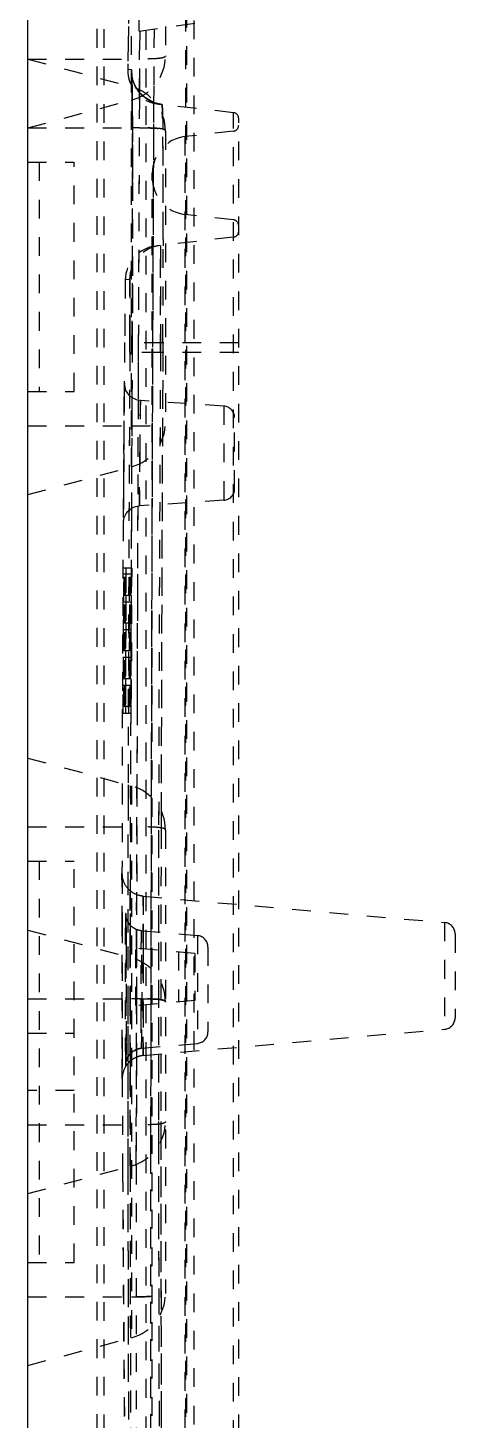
# Model space of a CAD drawing. Header units: millimetres. Extents: x -330 to 1028, y -2979 to 840.
# Drawn here: x 720.7 to 758, y -1404.2 to -1282.7 of the extents above; entities that cross this region are included whole.
import ezdxf

# ---------------------------------------------------------------- set-up
doc = ezdxf.new("R2010")
doc.units = ezdxf.units.MM
doc.header["$LTSCALE"] = 16.335
doc.linetypes.add('HIDDEN', pattern=[0.2, 0.1, -0.1])
doc.layers.get('0').update_dxf_attribs({"linetype": 'CONTINUOUS'})
doc.layers.add('DEFAULT_2', color=8, linetype='HIDDEN')

msp = doc.modelspace()

# ---------------------------------------------------------------- linework, layer by layer
at = {"color": 7, "linetype": 'Continuous'}
msp.add_line((720.721, -1583.419), (720.721, -1153.419), dxfattribs=at)
at = {"layer": 'DEFAULT_2', "color": 8, "linetype": 'HIDDEN'}
for p, q in [((735.223, -1489.504), (735.223, -1234.594)), ((734.559, -1245.088), (734.559, -1486.878)), ((734.469, -1245.45), (734.469, -1485.986)), ((726.727, -1246.854), (726.727, -1485.024)), ((727.345, -1246.87), (727.345, -1484.993)), ((731.021, -1247.049), (731.019, -1484.653)), ((729.756, -1320.998), (729.756, -1255.84)), ((729.834, -1259.696), (729.432, -1286.32)), ((732.721, -1259.703), (732.721, -1285.134)), ((730.418, -1282.982), (730.449, -1277.37)), ((730.418, -1282.982), (735.324, -1282.269)), ((730.448, -1288.738), (730.477, -1282.973)), ((730.477, -1282.973), (730.46, -1286.324)), ((731.724, -1282.792), (731.698, -1287.79)), ((720.721, -1285.419), (729.756, -1285.419)), ((720.721, -1285.419), (729.756, -1287.84)), ((729.745, -1286.355), (729.45, -1286.322)), ((730.46, -1286.324), (730.458, -1286.741)), ((729.786, -1287.073), (729.795, -1287.435)), ((729.795, -1287.435), (729.804, -1287.926)), ((730.458, -1286.741), (730.449, -1288.559)), ((720.721, -1291.419), (729.756, -1288.998)), ((729.804, -1287.913), (729.817, -1288.848)), ((729.817, -1288.848), (729.836, -1291.05)), ((730.447, -1289.001), (730.385, -1302.392)), ((730.448, -1288.738), (730.447, -1289.001)), ((730.447, -1289.001), (730.448, -1288.738)), ((730.449, -1288.559), (730.448, -1288.738)), ((738.661, -1290.096), (732.106, -1289.35)), ((738.661, -1448.301), (738.661, -1290.096)), ((720.721, -1291.419), (729.756, -1291.419)), ((729.756, -1291.419), (729.84, -1291.419)), ((729.835, -1291.016), (729.852, -1296.176)), ((739.107, -1447.801), (739.107, -1290.596)), ((732.721, -1291.703), (732.721, -1317.134)), ((738.661, -1291.704), (734.421, -1292.187)), ((734.421, -1292.187), (734.421, -1446.21)), ((720.721, -1294.419), (724.762, -1294.419)), ((721.721, -1294.419), (721.721, -1314.419)), ((724.762, -1314.419), (724.762, -1294.419)), ((729.852, -1296.116), (729.841, -1305.212)), ((731.569, -1443.015), (731.569, -1295.383)), ((738.661, -1299.452), (734.421, -1298.969)), ((738.661, -1300.959), (731.887, -1301.731)), ((732.525, -1301.16), (732.525, -1301.637)), ((730.385, -1302.392), (730.352, -1310.161)), ((732.525, -1301.637), (732.525, -1301.708)), ((729.214, -1304.68), (729.159, -1310.261)), ((729.214, -1304.68), (729.184, -1307.64)), ((729.595, -1304.662), (729.214, -1304.694)), ((729.214, -1304.694), (729.214, -1304.695)), ((729.841, -1305.113), (729.819, -1310.159)), ((729.184, -1307.64), (729.16, -1310.153)), ((729.159, -1310.261), (729.127, -1313.711)), ((729.16, -1310.153), (729.159, -1310.261)), ((729.819, -1310.264), (729.801, -1313.714)), ((729.819, -1310.159), (729.82, -1310.159)), ((729.819, -1310.159), (729.82, -1310.159)), ((732.493, -1310.176), (729.819, -1310.159)), ((729.82, -1310.159), (729.819, -1310.264)), ((729.82, -1310.159), (729.821, -1309.884)), ((730.352, -1310.161), (730.333, -1315.219)), ((739.107, -1310.176), (731.569, -1310.176)), ((732.291, -1310.171), (732.288, -1311.03)), ((732.493, -1310.176), (732.488, -1311.034)), ((732.288, -1311.03), (729.615, -1311.012)), ((739.107, -1311.03), (731.569, -1311.03)), ((720.721, -1314.419), (724.762, -1314.419)), ((729.099, -1319.8), (729.135, -1313.711)), ((729.127, -1313.711), (729.12, -1314.61)), ((729.801, -1313.714), (729.794, -1315.217)), ((729.12, -1314.61), (729.078, -1319.799)), ((729.794, -1315.217), (729.772, -1319.802)), ((730.333, -1315.219), (730.3, -1324.406)), ((737.809, -1315.703), (730.536, -1315.22)), ((737.809, -1315.703), (737.809, -1323.918)), ((738.748, -1322.914), (738.748, -1316.707)), ((720.721, -1317.419), (729.756, -1317.419)), ((729.078, -1319.799), (729.07, -1320.845)), ((729.772, -1319.802), (729.767, -1320.848)), ((720.721, -1323.419), (729.756, -1320.998)), ((729.07, -1320.845), (729.059, -1322.376)), ((729.767, -1320.848), (729.751, -1324.404)), ((729.059, -1322.376), (729.037, -1325.661)), ((737.809, -1323.918), (730.448, -1324.407)), ((729.751, -1324.404), (729.745, -1325.843)), ((730.3, -1324.406), (730.28, -1330.377)), ((729.037, -1325.661), (729.036, -1325.84)), ((729.049, -1325.82), (729.049, -1325.837)), ((729.745, -1325.843), (729.73, -1329.801)), ((729.038, -1342.491), (729.089, -1329.799)), ((729.089, -1329.799), (729.776, -1329.799)), ((729.754, -1330.375), (729.089, -1330.375)), ((729.113, -1332.222), (729.122, -1330.375)), ((729.17, -1332.222), (729.179, -1330.375)), ((729.203, -1332.222), (729.212, -1330.375)), ((729.239, -1332.222), (729.247, -1330.375)), ((729.271, -1330.375), (729.263, -1332.223)), ((729.273, -1329.799), (729.271, -1330.375)), ((729.54, -1342.491), (729.592, -1329.799)), ((729.615, -1332.222), (729.624, -1330.375)), ((729.673, -1332.222), (729.681, -1330.375)), ((729.706, -1332.222), (729.714, -1330.375)), ((729.728, -1330.377), (729.721, -1332.225)), ((729.776, -1329.799), (729.728, -1342.491)), ((729.73, -1329.801), (729.728, -1330.377)), ((730.28, -1330.377), (730.274, -1332.224)), ((729.744, -1332.798), (729.077, -1332.798)), ((729.102, -1334.646), (729.11, -1332.798)), ((729.746, -1332.222), (729.103, -1332.222)), ((729.16, -1334.646), (729.168, -1332.798)), ((729.193, -1334.646), (729.201, -1332.798)), ((729.248, -1334.646), (729.256, -1332.798)), ((729.26, -1332.799), (729.253, -1334.646)), ((729.263, -1332.223), (729.26, -1332.799)), ((729.605, -1334.646), (729.613, -1332.798)), ((729.662, -1334.646), (729.67, -1332.798)), ((729.696, -1334.646), (729.703, -1332.798)), ((729.719, -1332.801), (729.712, -1334.648)), ((729.721, -1332.225), (729.719, -1332.801)), ((730.273, -1332.801), (730.267, -1334.648)), ((730.274, -1332.224), (730.273, -1332.801)), ((729.734, -1335.221), (729.067, -1335.221)), ((729.736, -1334.646), (729.093, -1334.646)), ((729.093, -1337.069), (729.1, -1335.221)), ((729.15, -1337.069), (729.158, -1335.221)), ((729.184, -1337.069), (729.191, -1335.221)), ((729.22, -1337.069), (729.227, -1335.221)), ((729.251, -1335.222), (729.244, -1337.07)), ((729.253, -1334.646), (729.251, -1335.222)), ((729.595, -1337.069), (729.602, -1335.221)), ((729.653, -1337.069), (729.66, -1335.221)), ((729.686, -1337.069), (729.693, -1335.221)), ((729.71, -1335.224), (729.704, -1337.072)), ((729.712, -1334.648), (729.71, -1335.224)), ((730.265, -1335.224), (730.26, -1337.071)), ((730.267, -1334.648), (730.265, -1335.224)), ((729.725, -1337.645), (729.057, -1337.645)), ((729.727, -1337.069), (729.083, -1337.069)), ((729.084, -1339.492), (729.09, -1337.645)), ((729.142, -1339.492), (729.148, -1337.645)), ((729.175, -1339.492), (729.182, -1337.645)), ((729.211, -1339.492), (729.218, -1337.645)), ((729.242, -1337.645), (729.235, -1339.493)), ((729.244, -1337.07), (729.242, -1337.645)), ((729.586, -1339.492), (729.593, -1337.645)), ((729.644, -1339.492), (729.651, -1337.645)), ((729.678, -1339.492), (729.684, -1337.645)), ((729.703, -1337.647), (729.697, -1339.495)), ((729.704, -1337.072), (729.703, -1337.647)), ((730.259, -1337.647), (730.257, -1338.065)), ((730.26, -1337.071), (730.259, -1337.647)), ((730.257, -1338.065), (730.253, -1339.493)), ((729.717, -1340.068), (729.048, -1340.068)), ((729.718, -1339.492), (729.074, -1339.492)), ((729.076, -1341.916), (729.082, -1340.068)), ((729.113, -1340.068), (729.107, -1341.916)), ((729.15, -1341.916), (729.156, -1340.068)), ((729.185, -1341.916), (729.191, -1340.068)), ((729.223, -1341.916), (729.229, -1340.068)), ((729.233, -1340.069), (729.228, -1341.914)), ((729.235, -1339.493), (729.233, -1340.069)), ((729.578, -1341.916), (729.584, -1340.068)), ((729.615, -1340.068), (729.609, -1341.916)), ((729.653, -1341.916), (729.659, -1340.068)), ((729.688, -1341.916), (729.694, -1340.068)), ((729.695, -1340.071), (729.69, -1341.787)), ((729.697, -1339.495), (729.695, -1340.071)), ((730.252, -1340.069), (730.247, -1341.917)), ((730.253, -1339.493), (730.252, -1340.069)), ((729.038, -1342.491), (729.728, -1342.491)), ((729.711, -1341.916), (729.042, -1341.916)), ((729.228, -1341.914), (729.226, -1342.491)), ((729.688, -1342.492), (729.679, -1346.183)), ((729.69, -1341.916), (729.688, -1342.492)), ((729.69, -1341.787), (729.69, -1341.916)), ((730.247, -1341.917), (730.23, -1348.841)), ((729.679, -1346.183), (729.672, -1348.84)), ((720.721, -1346.419), (729.756, -1348.84)), ((728.94, -1348.623), (728.94, -1348.838)), ((728.94, -1348.838), (728.93, -1356.461)), ((729.458, -1349.802), (729.439, -1363.01)), ((729.46, -1348.839), (729.458, -1349.802)), ((729.46, -1348.761), (729.46, -1348.839)), ((729.649, -1363.01), (729.671, -1349.52)), ((729.672, -1348.84), (729.658, -1356.462)), ((729.671, -1349.52), (729.672, -1348.839)), ((729.756, -1348.84), (729.756, -1396.998)), ((730.201, -1363.01), (730.229, -1349.019)), ((730.229, -1349.019), (730.21, -1358.313)), ((730.23, -1348.841), (730.229, -1349.019)), ((730.229, -1349.019), (730.23, -1348.841)), ((731.473, -1349.832), (731.423, -1381.05)), ((732.13, -1350.62), (732.126, -1352.703)), ((732.341, -1351.055), (732.338, -1352.703)), ((720.721, -1352.419), (729.756, -1352.419)), ((732.126, -1352.703), (732.112, -1378.134)), ((732.721, -1352.703), (732.721, -1393.134)), ((720.721, -1355.419), (724.762, -1355.419)), ((721.721, -1355.419), (721.721, -1390.419)), ((724.762, -1390.419), (724.762, -1355.419)), ((728.93, -1356.461), (728.931, -1356.628)), ((728.938, -1360.947), (728.93, -1356.461)), ((728.931, -1356.628), (728.938, -1360.946)), ((729.658, -1356.462), (729.656, -1357.509)), ((729.655, -1357.976), (729.653, -1359.982)), ((729.656, -1357.509), (729.655, -1357.976)), ((730.21, -1358.313), (730.209, -1358.464)), ((730.209, -1358.464), (730.204, -1361.338)), ((730.765, -1358.465), (757.065, -1360.766)), ((730.788, -1372.371), (730.765, -1358.465)), ((730.766, -1358.465), (730.77, -1360.865)), ((729.271, -1360.412), (729.278, -1360.747)), ((729.278, -1360.747), (729.287, -1361.511)), ((729.652, -1360.142), (729.651, -1360.945)), ((729.653, -1359.982), (729.652, -1360.142)), ((757.065, -1360.766), (757.065, -1370.072)), ((720.721, -1361.419), (729.756, -1363.84)), ((728.938, -1360.946), (728.949, -1371.749)), ((728.949, -1371.749), (728.938, -1360.947)), ((729.287, -1361.511), (729.298, -1363.053)), ((729.651, -1361.476), (729.649, -1363.009)), ((729.651, -1360.945), (729.651, -1361.476)), ((730.204, -1361.476), (730.201, -1363.01)), ((730.204, -1361.338), (730.204, -1361.476)), ((730.621, -1361.477), (735.51, -1361.905)), ((730.77, -1360.865), (730.773, -1362.53)), ((735.51, -1361.905), (735.51, -1371.311)), ((757.983, -1361.767), (757.983, -1369.071)), ((729.298, -1363.053), (729.306, -1366.118)), ((730.127, -1368.018), (730.134, -1363.006)), ((735.286, -1363.456), (730.134, -1363.006)), ((730.188, -1363.01), (730.184, -1365.512)), ((730.201, -1363.01), (730.193, -1368.014)), ((730.193, -1368.014), (730.201, -1363.01)), ((730.773, -1362.53), (730.776, -1364.428)), ((736.427, -1362.906), (736.427, -1370.31)), ((733.864, -1363.332), (733.864, -1367.691)), ((735.286, -1363.456), (735.286, -1367.567)), ((730.184, -1365.512), (730.18, -1368.014)), ((730.776, -1364.428), (730.781, -1368.027)), ((729.306, -1366.118), (729.3, -1369.485)), ((720.721, -1367.419), (729.756, -1367.419)), ((729.437, -1368.014), (729.442, -1381.998)), ((729.645, -1368.013), (729.643, -1371.738)), ((729.643, -1381.998), (729.645, -1368.013)), ((735.286, -1367.567), (730.127, -1368.018)), ((730.176, -1381.838), (730.193, -1368.014)), ((730.193, -1368.014), (730.188, -1371.738)), ((730.781, -1368.027), (730.782, -1368.306)), ((730.782, -1368.306), (730.786, -1371.267)), ((720.721, -1370.419), (724.762, -1370.419)), ((729.3, -1369.485), (729.29, -1371.298)), ((730.787, -1372.371), (757.065, -1370.072)), ((729.29, -1371.298), (729.282, -1372.102)), ((730.621, -1371.739), (735.51, -1371.311)), ((730.786, -1371.267), (730.787, -1372.371)), ((728.949, -1371.749), (728.952, -1374.335)), ((728.952, -1374.336), (728.949, -1371.749)), ((729.282, -1372.102), (729.276, -1372.511)), ((729.643, -1371.738), (729.642, -1372.29)), ((729.642, -1372.29), (729.642, -1372.893)), ((729.642, -1372.893), (729.642, -1373.072)), ((730.187, -1372.535), (730.176, -1381.838)), ((730.188, -1371.738), (730.187, -1371.884)), ((730.187, -1371.884), (730.187, -1372.37)), ((730.187, -1372.37), (730.187, -1372.535)), ((729.642, -1373.072), (729.642, -1373.235)), ((729.642, -1373.235), (729.642, -1373.422)), ((729.642, -1373.422), (729.642, -1374.378)), ((728.952, -1374.335), (728.952, -1374.379)), ((728.952, -1374.379), (728.952, -1374.336)), ((728.952, -1374.379), (728.98, -1382.001)), ((729.642, -1374.378), (729.643, -1381.998)), ((724.762, -1375.419), (720.721, -1375.419)), ((720.721, -1378.419), (729.756, -1378.419)), ((732.112, -1378.134), (732.114, -1380.227)), ((732.315, -1378.135), (732.316, -1379.836)), ((732.316, -1379.836), (732.347, -1404.188)), ((720.721, -1384.419), (729.756, -1381.998)), ((728.98, -1382.001), (728.981, -1382.205)), ((728.981, -1382.205), (728.983, -1382.582)), ((728.983, -1382.582), (729.21, -1413.994)), ((729.442, -1381.998), (729.442, -1382.079)), ((729.643, -1381.998), (729.643, -1382.629)), ((729.643, -1382.629), (729.657, -1395.358)), ((730.176, -1381.838), (730.176, -1381.998)), ((730.176, -1381.998), (730.176, -1381.838)), ((720.721, -1390.419), (724.762, -1390.419)), ((720.721, -1393.419), (729.756, -1393.419)), ((729.657, -1395.358), (729.675, -1405.051)), ((720.721, -1399.419), (729.756, -1396.998)), ((732.347, -1404.188), (732.349, -1405.044))]:
    msp.add_line(p, q, dxfattribs=at)
for points in [[(729.772, -1286.738), (729.772, -1286.737), (729.773, -1286.761), (729.777, -1286.831), (729.781, -1286.937), (729.786, -1287.073)], [(732.418, -1289.385), (731.663, -1289.198), (730.966, -1288.813), (730.43, -1288.302), (730.064, -1287.737), (729.867, -1287.231), (729.794, -1286.906), (729.775, -1286.771), (729.772, -1286.738)], [(730.536, -1315.22), (730.204, -1315.16), (729.645, -1314.85), (729.267, -1314.338), (729.135, -1313.716)], [(729.099, -1319.8), (729.05, -1325.758), (729.049, -1325.794)], [(729.049, -1325.84), (729.049, -1325.841), (729.049, -1325.826), (729.055, -1325.753), (729.078, -1325.6), (729.126, -1325.424), (729.202, -1325.239), (729.307, -1325.06), (729.44, -1324.892), (729.603, -1324.738), (729.796, -1324.605), (730.017, -1324.5), (730.263, -1324.431), (730.448, -1324.407)], [(729.263, -1360.141), (729.262, -1360.137), (729.263, -1360.148), (729.265, -1360.203), (729.268, -1360.292), (729.271, -1360.412)], [(730.621, -1361.477), (730.248, -1361.396), (729.898, -1361.216), (729.621, -1360.968), (729.427, -1360.685), (729.316, -1360.413), (729.27, -1360.206), (729.263, -1360.141)], [(729.263, -1373.071), (729.262, -1373.084), (729.265, -1373.048), (729.293, -1372.89), (729.385, -1372.616), (729.562, -1372.32), (729.831, -1372.049), (730.186, -1371.844), (730.621, -1371.739)], [(729.276, -1372.511), (729.27, -1372.814), (729.267, -1372.926), (729.265, -1373.011), (729.263, -1373.065), (729.263, -1373.071)]]:
    msp.add_lwpolyline(points, dxfattribs=at)
for centre, radius, start, end in [((5933.102, -1359.099), 5204.172, 178.705048, 179.198631), ((23842.425, -1402.742), 23111.012, 179.7026243, 180.1131093), ((728.721, -1285.134), 4, 285, 0), ((732.447, -1286.354), 3.015, 179.34872, 263.5), ((732.76, -1286.39), 3.015, 179.34694, 263.49908), ((728.721, -1291.703), 4, 0, 75), ((23850.694, -1402.821), 23119.282, 179.7149224, 179.8686809), ((505.564, -1291.361), 224.268, 0.6337, 0.81236), ((324.826, -1293.247), 405.016, 0.40557, 0.61774), ((23844.562, -1402.723), 23114.395, 179.7181049, 179.8664368), ((732.718, -1286.426), 2.959, 220.56838, 227.12882), ((732.78, -1286.361), 3.049, 227.11135, 230.51313), ((738.604, -1290.596), 0.502, 0, 83.5), ((730.003, -1421.433), 130.015, 89.80563, 90.07201), ((738.604, -1291.205), 0.502, 276.49935, 359.99463), ((734.785, -1295.383), 3.216, 96.50001, 179.99774), ((25.925, -1298.327), 706.6, 0.029197, 0.428015), ((734.785, -1295.773), 3.216, 179.99788, 263.49983), ((-617.912, -1299.645), 1350.438, 359.935749, 0.071196), ((738.604, -1299.951), 0.502, 359.99088, 83.49901), ((738.604, -1300.46), 0.502, 276.5, 360), ((732.229, -1304.726), 3.015, 96.5, 179.38362), ((732.61, -1304.683), 3.015, 96.50121, 179.60857), ((-1052.682, -1299.116), 1785.209, 359.64505, 359.916811), ((16.299, -1307.014), 713.327, 359.678909, 359.811319), ((13024.914, -1376.316), 12295.272, 179.6917113, 179.8719616), ((13038.358, -1376.31), 12306.042, 179.6920846, 180.2416983), ((10762.893, -1370.815), 10033.456, 179.6584916, 180.1906419), ((10762.977, -1370.816), 10033.541, 179.6584902, 179.8740562), ((10750.845, -1370.814), 10018.736, 179.6580975, 180.1908697), ((10751.365, -1370.817), 10019.256, 179.6580997, 179.8845024), ((13040.548, -1376.313), 12308.232, 179.6961187, 179.8824238), ((737.743, -1316.706), 1.005, 0, 86.2), ((728.721, -1317.134), 4, 285, 0), ((729.881, -1175.689), 141.73, 269.94958, 270.18713), ((737.743, -1322.915), 1.005, 273.8, 0), ((5930.591, -1359.067), 5201.661, 179.634007, 179.88496), ((728.721, -1352.703), 4, 0, 75), ((13040.872, -1376.314), 12308.557, 179.8900913, 180.0084744), ((730.721, -1359.982), 1.469, 179.97619, 186.05958), ((756.978, -1361.767), 1.005, 0, 85), ((735.422, -1362.906), 1.005, 0, 85), ((728.721, -1367.703), 4, 0, 75), ((1168.863, -1366.523), 438.297, 179.73465, 180.11019), ((730.013, -1530.021), 162.603, 89.92844, 90.09054), ((730.096, -1453.123), 85.704, 89.75709, 89.91951), ((1161.438, -1366.617), 430.871, 180.09965, 180.28643), ((756.978, -1369.071), 1.005, 275, 0), ((735.422, -1370.31), 1.005, 275, 0), ((730.843, -1374.267), 1.851, 130.585, 137.53208), ((730.722, -1373.234), 1.47, 173.79142, 180.02131), ((728.721, -1378.134), 4, 285, 0), ((23840.02, -1402.696), 23108.608, 179.9463304, 180.0944827), ((10751.406, -1370.815), 10019.296, 180.0538204, 180.3233974), ((5930.85, -1359.064), 5201.921, 180.259557, 180.566756), ((10762.639, -1370.815), 10033.203, 180.0643256, 180.3230487), ((13024.355, -1376.314), 12294.713, 180.0264855, 180.2419581), ((23857.326, -1402.75), 23127.159, 179.9485907, 180.0918874), ((728.721, -1393.134), 4, 285, 0), ((729.9, -1281.988), 111.431, 269.92596, 270.14149)]:
    msp.add_arc(centre, radius, start, end, dxfattribs=at)
for points, knots in [([(730.418, -1282.982), (730.421, -1282.514), (730.438, -1281.345), (730.426, -1279.474), (730.445, -1278.071), (730.449, -1277.37)], [0, 0, 0, 0, 0.2500013, 0.6250004, 1, 1, 1, 1]), ([(732.721, -1285.132), (732.721, -1285.221), (732.497, -1285.316), (732.229, -1285.354), (731.868, -1285.389), (731.436, -1285.407), (730.72, -1285.42), (730.153, -1285.419), (729.756, -1285.419)], [0, 0, 0, 0, 0.0884729, 0.1755188, 0.2928143, 0.4379612, 0.6072735, 1, 1, 1, 1]), ([(730.256, -1288.068), (730.083, -1287.809), (729.823, -1287.254), (729.742, -1286.647), (729.745, -1286.355)], [0, 0, 0, 0, 0.5166033, 1, 1, 1, 1]), ([(729.745, -1286.363), (729.748, -1286.364), (729.751, -1286.377), (729.755, -1286.397), (729.76, -1286.435), (729.766, -1286.511), (729.773, -1286.643), (729.781, -1286.844), (729.789, -1287.1), (729.796, -1287.412), (729.803, -1287.779), (729.813, -1288.375), (729.823, -1289.248), (729.833, -1290.446), (729.841, -1291.832), (729.847, -1293.395), (729.851, -1295.119), (729.854, -1297.691), (729.852, -1301.174), (729.841, -1305.579), (729.828, -1308.613), (729.82, -1310.159)], [0, 0, 0, 0, 0.0003839, 0.0013344, 0.002877, 0.0050148, 0.0110756, 0.0195108, 0.0303063, 0.0434324, 0.0588552, 0.0765404, 0.1185329, 0.1689935, 0.2274513, 0.2933316, 0.3660132, 0.44479, 0.6175632, 0.8050286, 1, 1, 1, 1]), ([(729.786, -1286.997), (729.783, -1286.905), (729.778, -1286.748), (729.77, -1286.566), (729.762, -1286.462), (729.757, -1286.409), (729.752, -1286.383), (729.749, -1286.364), (729.745, -1286.363)], [0, 0, 0, 0, 0.4330218, 0.7441383, 0.8537876, 0.9327771, 0.9811922, 1, 1, 1, 1]), ([(729.809, -1288.182), (729.808, -1288.064), (729.802, -1287.67), (729.794, -1287.275), (729.786, -1286.997)], [0, 0, 0, 0, 0.2968368, 1, 1, 1, 1]), ([(732.418, -1289.385), (732.141, -1289.354), (731.573, -1289.208), (731.071, -1288.904), (730.841, -1288.714)], [0, 0, 0, 0, 0.4835868, 1, 1, 1, 1]), ([(732.493, -1310.176), (732.501, -1308.825), (732.515, -1306.174), (732.526, -1302.326), (732.528, -1299.283), (732.525, -1297.036), (732.52, -1295.529), (732.514, -1294.164), (732.506, -1292.952), (732.496, -1291.906), (732.486, -1291.142), (732.477, -1290.622), (732.47, -1290.302), (732.462, -1290.03), (732.455, -1289.806), (732.447, -1289.63), (732.439, -1289.506), (732.432, -1289.428), (732.425, -1289.397), (732.421, -1289.386), (732.418, -1289.385)], [0, 0, 0, 0, 0.1949184, 0.3823772, 0.5551259, 0.6339343, 0.7066419, 0.7725005, 0.8309385, 0.8814288, 0.9234445, 0.941117, 0.9565162, 0.9696196, 0.9804045, 0.9888487, 0.9949315, 0.9986361, 0.9995987, 1, 1, 1, 1]), ([(732.418, -1289.385), (732.421, -1289.386), (732.425, -1289.401), (732.43, -1289.423), (732.434, -1289.467), (732.442, -1289.554), (732.45, -1289.705), (732.455, -1289.836), (732.458, -1289.912)], [0, 0, 0, 0, 0.0196294, 0.0684785, 0.1477841, 0.2576184, 0.5684801, 1, 1, 1, 1]), ([(732.458, -1289.912), (732.472, -1290.321), (732.49, -1291.367), (732.501, -1292.413), (732.506, -1293.049)], [0, 0, 0, 0, 0.3919509, 1, 1, 1, 1]), ([(732.721, -1291.706), (732.721, -1291.617), (732.497, -1291.522), (732.229, -1291.483), (731.868, -1291.448), (731.436, -1291.43), (730.72, -1291.418), (730.153, -1291.418), (729.756, -1291.419)], [0, 0, 0, 0, 0.0884729, 0.1755188, 0.2928143, 0.4379612, 0.6072735, 1, 1, 1, 1]), ([(729.821, -1309.884), (729.84, -1306.198), (729.859, -1299.697), (729.852, -1293.195), (729.832, -1290.381)], [0, 0, 0, 0, 0.5670129, 1, 1, 1, 1]), ([(730.444, -1291.419), (730.757, -1291.421), (731.2, -1291.424), (731.755, -1291.443), (732.086, -1291.465), (732.351, -1291.5), (732.544, -1291.546), (732.681, -1291.599), (732.721, -1291.674), (732.721, -1291.706)], [0, 0, 0, 0, 0.3974535, 0.5644854, 0.7059721, 0.819561, 0.9038446, 0.9601031, 1, 1, 1, 1]), ([(732.288, -1311.03), (732.29, -1310.422), (732.295, -1309.23), (732.298, -1307.499), (732.3, -1305.904), (732.299, -1304.688), (732.296, -1303.829), (732.294, -1303.285), (732.291, -1302.815), (732.288, -1302.424), (732.285, -1302.15), (732.281, -1301.973), (732.279, -1301.872), (732.276, -1301.797), (732.276, -1301.736), (732.269, -1301.711), (732.272, -1301.687), (732.268, -1301.687)], [0, 0, 0, 0, 0.195076, 0.3828123, 0.5557049, 0.7072802, 0.77318, 0.8316361, 0.8820748, 0.9240007, 0.9570396, 0.9701131, 0.9808403, 0.9892048, 0.995192, 0.9987892, 1, 1, 1, 1]), ([(732.268, -1301.687), (732.27, -1301.687), (732.27, -1301.698), (732.273, -1301.709), (732.274, -1301.736), (732.277, -1301.787), (732.279, -1301.879), (732.281, -1301.958), (732.282, -1302.004)], [0, 0, 0, 0, 0.0161846, 0.0632605, 0.1416433, 0.2512778, 0.5638532, 1, 1, 1, 1]), ([(732.282, -1302.004), (732.289, -1302.383), (732.295, -1303.384), (732.303, -1306.106), (732.297, -1308.449), (732.291, -1310.171)], [0, 0, 0, 0, 0.1393442, 0.3674687, 1, 1, 1, 1]), ([(729.595, -1304.662), (729.598, -1304.662), (729.597, -1304.678), (729.601, -1304.695), (729.603, -1304.736), (729.607, -1304.815), (729.61, -1304.954), (729.614, -1305.163), (729.617, -1305.428), (729.62, -1305.747), (729.622, -1306.117), (729.625, -1306.702), (729.626, -1307.528), (729.624, -1308.612), (729.621, -1309.788), (729.617, -1310.599), (729.615, -1311.012)], [0, 0, 0, 0, 0.00124, 0.0048404, 0.0108261, 0.0191875, 0.0429806, 0.0760131, 0.1179337, 0.1683676, 0.2268196, 0.2927155, 0.4442833, 0.6171741, 0.8049167, 1, 1, 1, 1]), ([(729.622, -1309.363), (729.623, -1309.038), (729.625, -1308.41), (729.625, -1307.511), (729.625, -1306.706), (729.622, -1306.104), (729.619, -1305.684), (729.617, -1305.422), (729.614, -1305.197), (729.611, -1305.011), (729.608, -1304.865), (729.605, -1304.768), (729.602, -1304.713), (729.6, -1304.685), (729.597, -1304.673), (729.597, -1304.662), (729.595, -1304.662)], [0, 0, 0, 0, 0.2077675, 0.4005483, 0.5733259, 0.7214093, 0.7849427, 0.840873, 0.8888228, 0.9285021, 0.9596279, 0.9819728, 0.9898186, 0.9954337, 0.9988136, 1, 1, 1, 1]), ([(729.135, -1313.711), (729.133, -1313.711), (729.138, -1313.726), (729.132, -1313.743), (729.134, -1313.783), (729.132, -1313.832), (729.132, -1313.898), (729.13, -1314.014), (729.129, -1314.193), (729.126, -1314.447), (729.123, -1314.753), (729.119, -1315.108), (729.114, -1315.668), (729.107, -1316.459), (729.099, -1317.499), (729.09, -1318.627), (729.084, -1319.404), (729.081, -1319.799)], [0, 0, 0, 0, 0.0012252, 0.004854, 0.0108712, 0.0192603, 0.0300053, 0.0430897, 0.0761625, 0.1181132, 0.1685321, 0.2269837, 0.2928711, 0.4443094, 0.6171729, 0.8050569, 1, 1, 1, 1]), ([(730.536, -1315.22), (730.534, -1315.22), (730.537, -1315.232), (730.533, -1315.244), (730.535, -1315.274), (730.532, -1315.331), (730.532, -1315.432), (730.529, -1315.583), (730.526, -1315.775), (730.523, -1316.005), (730.52, -1316.273), (730.515, -1316.695), (730.508, -1317.292), (730.499, -1318.076), (730.49, -1318.926), (730.484, -1319.512), (730.481, -1319.811)], [0, 0, 0, 0, 0.0012123, 0.0048282, 0.010833, 0.0192106, 0.0430187, 0.0760732, 0.1180091, 0.1684165, 0.2268603, 0.292744, 0.444188, 0.6170755, 0.8050013, 1, 1, 1, 1]), ([(730.499, -1319.811), (730.502, -1319.512), (730.508, -1318.927), (730.515, -1318.077), (730.522, -1317.293), (730.527, -1316.696), (730.53, -1316.274), (730.532, -1316.006), (730.534, -1315.775), (730.535, -1315.583), (730.536, -1315.432), (730.537, -1315.331), (730.536, -1315.274), (730.538, -1315.244), (730.534, -1315.232), (730.538, -1315.22), (730.536, -1315.22)], [0, 0, 0, 0, 0.1949394, 0.3827234, 0.5555569, 0.7070336, 0.7729524, 0.8314114, 0.8818477, 0.9238188, 0.9568887, 0.9807242, 0.9891229, 0.9951484, 0.9987803, 1, 1, 1, 1]), ([(729.756, -1317.419), (730.153, -1317.419), (730.721, -1317.419), (731.435, -1317.406), (731.871, -1317.39), (732.222, -1317.357), (732.458, -1317.317), (732.597, -1317.271), (732.682, -1317.229), (732.721, -1317.169), (732.721, -1317.132)], [0, 0, 0, 0, 0.3907811, 0.5592539, 0.7036674, 0.8203997, 0.9070596, 0.9389009, 0.9636901, 1, 1, 1, 1]), ([(729.081, -1319.799), (729.066, -1321.823), (729.018, -1329.571), (729.079, -1322.521), (729.091, -1320.846)], [0, 0, 0, 0, 0.54715, 1, 1, 1, 1]), ([(730.481, -1319.811), (730.478, -1320.109), (730.473, -1320.696), (730.465, -1321.547), (730.458, -1322.331), (730.454, -1322.929), (730.451, -1323.352), (730.449, -1323.62), (730.448, -1323.851), (730.447, -1324.044), (730.447, -1324.195), (730.446, -1324.296), (730.447, -1324.353), (730.445, -1324.383), (730.449, -1324.395), (730.446, -1324.407), (730.448, -1324.407)], [0, 0, 0, 0, 0.1949028, 0.3826864, 0.5555409, 0.7070466, 0.772979, 0.8314487, 0.8818922, 0.9238658, 0.9569327, 0.9807592, 0.9891512, 0.9951683, 0.9987905, 1, 1, 1, 1]), ([(730.448, -1324.407), (730.449, -1324.407), (730.446, -1324.395), (730.45, -1324.383), (730.449, -1324.353), (730.451, -1324.295), (730.452, -1324.194), (730.455, -1324.043), (730.457, -1323.851), (730.46, -1323.62), (730.463, -1323.352), (730.468, -1322.93), (730.475, -1322.332), (730.483, -1321.547), (730.491, -1320.696), (730.497, -1320.109), (730.499, -1319.811)], [0, 0, 0, 0, 0.0012267, 0.004856, 0.0108738, 0.0192642, 0.0430972, 0.0761754, 0.1181331, 0.1685598, 0.2270197, 0.2929153, 0.4443669, 0.6172335, 0.8051018, 1, 1, 1, 1]), ([(732.721, -1352.706), (732.721, -1352.617), (732.497, -1352.522), (732.229, -1352.483), (731.868, -1352.448), (731.436, -1352.43), (730.72, -1352.418), (730.153, -1352.418), (729.756, -1352.419)], [0, 0, 0, 0, 0.0884729, 0.1755188, 0.2928143, 0.4379612, 0.6072735, 1, 1, 1, 1]), ([(729.647, -1357.999), (729.418, -1357.811), (729.064, -1357.325), (728.93, -1356.743), (728.93, -1356.461)], [0, 0, 0, 0, 0.5122959, 1, 1, 1, 1]), ([(730.766, -1358.465), (730.669, -1358.457), (730.268, -1358.387), (729.887, -1358.197), (729.647, -1357.999)], [0, 0, 0, 0, 0.2380018, 1, 1, 1, 1]), ([(729.252, -1359.982), (729.246, -1359.981), (729.251, -1360.018), (729.241, -1360.055), (729.241, -1360.147), (729.235, -1360.261), (729.233, -1360.413), (729.227, -1360.675), (729.224, -1360.888), (729.222, -1361.04)], [0, 0, 0, 0, 0.016298, 0.0643333, 0.1440227, 0.2550862, 0.3971146, 0.5692546, 1, 1, 1, 1]), ([(729.265, -1360.159), (729.264, -1360.134), (729.261, -1360.091), (729.261, -1360.031), (729.254, -1360.005), (729.256, -1359.982), (729.252, -1359.982)], [0, 0, 0, 0, 0.4333935, 0.7447757, 0.9335007, 1, 1, 1, 1]), ([(729.281, -1361.001), (729.28, -1360.911), (729.276, -1360.63), (729.271, -1360.349), (729.265, -1360.159)], [0, 0, 0, 0, 0.322931, 1, 1, 1, 1]), ([(729.222, -1361.04), (729.198, -1362.909), (729.196, -1366.636), (729.199, -1370.362), (729.223, -1372.219)], [0, 0, 0, 0, 0.5016336, 1, 1, 1, 1]), ([(729.281, -1372.172), (729.305, -1370.305), (729.308, -1366.581), (729.306, -1362.857), (729.281, -1361.001)], [0, 0, 0, 0, 0.5016158, 1, 1, 1, 1]), ([(730.621, -1361.477), (730.434, -1361.461), (730.062, -1361.355), (729.755, -1361.12), (729.63, -1360.979)], [0, 0, 0, 0, 0.4995857, 1, 1, 1, 1]), ([(730.621, -1361.477), (730.617, -1361.477), (730.619, -1361.505), (730.611, -1361.534), (730.61, -1361.605), (730.605, -1361.693), (730.602, -1361.81), (730.596, -1362.013), (730.591, -1362.325), (730.584, -1362.763), (730.579, -1363.281), (730.574, -1363.866), (730.572, -1364.278), (730.571, -1364.494)], [0, 0, 0, 0, 0.0044709, 0.0175141, 0.039146, 0.0692948, 0.1078501, 0.1545817, 0.271529, 0.4178451, 0.5904356, 0.7858473, 1, 1, 1, 1]), ([(730.621, -1371.739), (730.624, -1371.739), (730.624, -1371.727), (730.628, -1371.711), (730.629, -1371.678), (730.633, -1371.614), (730.637, -1371.501), (730.642, -1371.332), (730.647, -1371.117), (730.651, -1370.859), (730.655, -1370.56), (730.661, -1370.088), (730.667, -1369.421), (730.672, -1368.545), (730.675, -1367.596), (730.676, -1366.608), (730.675, -1365.62), (730.672, -1364.671), (730.667, -1363.795), (730.662, -1363.128), (730.656, -1362.656), (730.652, -1362.357), (730.648, -1362.099), (730.643, -1361.884), (730.638, -1361.715), (730.634, -1361.602), (730.63, -1361.538), (730.628, -1361.505), (730.624, -1361.49), (730.624, -1361.477), (730.621, -1361.477)], [0, 0, 0, 0, 0.0006778, 0.0025254, 0.0055597, 0.0097764, 0.0217279, 0.0382908, 0.0592854, 0.084514, 0.1137496, 0.1466925, 0.2224272, 0.3088118, 0.4025411, 0.5000077, 0.5974745, 0.6912017, 0.7775819, 0.8533136, 0.8862551, 0.9154912, 0.940721, 0.9617135, 0.9782761, 0.9902275, 0.9944416, 0.9974733, 0.9993195, 1, 1, 1, 1]), ([(732.721, -1367.706), (732.721, -1367.617), (732.497, -1367.522), (732.229, -1367.483), (731.868, -1367.448), (731.436, -1367.43), (730.72, -1367.418), (730.153, -1367.418), (729.756, -1367.419)], [0, 0, 0, 0, 0.0884729, 0.1755188, 0.2928143, 0.4379612, 0.6072735, 1, 1, 1, 1]), ([(730.459, -1367.419), (730.561, -1367.42), (730.933, -1367.422), (731.305, -1367.427), (731.576, -1367.437)], [0, 0, 0, 0, 0.2723606, 1, 1, 1, 1]), ([(731.576, -1367.437), (731.739, -1367.443), (732.036, -1367.459), (732.389, -1367.502), (732.721, -1367.589), (732.721, -1367.706)], [0, 0, 0, 0, 0.406229, 0.709514, 1, 1, 1, 1]), ([(730.572, -1368.771), (730.573, -1368.983), (730.575, -1369.389), (730.58, -1369.966), (730.585, -1370.475), (730.591, -1370.906), (730.597, -1371.213), (730.602, -1371.412), (730.605, -1371.527), (730.61, -1371.614), (730.611, -1371.683), (730.619, -1371.712), (730.617, -1371.739), (730.621, -1371.739)], [0, 0, 0, 0, 0.2145345, 0.410101, 0.5826925, 0.7289196, 0.84573, 0.8923888, 0.9308821, 0.9609761, 0.9825526, 0.9955522, 1, 1, 1, 1]), ([(729.223, -1372.219), (729.225, -1372.365), (729.228, -1372.569), (729.233, -1372.821), (729.236, -1372.967), (729.241, -1373.076), (729.241, -1373.164), (729.251, -1373.2), (729.246, -1373.235), (729.252, -1373.235)], [0, 0, 0, 0, 0.4311537, 0.6033194, 0.7453191, 0.8563057, 0.935867, 0.9837764, 1, 1, 1, 1]), ([(729.266, -1373.017), (729.267, -1372.965), (729.274, -1372.684), (729.278, -1372.403), (729.281, -1372.172)], [0, 0, 0, 0, 0.181834, 1, 1, 1, 1]), ([(730.621, -1371.739), (730.432, -1371.756), (730.057, -1371.863), (729.749, -1372.102), (729.624, -1372.245)], [0, 0, 0, 0, 0.4996067, 1, 1, 1, 1]), ([(730.788, -1372.371), (730.729, -1372.376), (730.482, -1372.411), (730.242, -1372.493), (730.073, -1372.577)], [0, 0, 0, 0, 0.2394537, 1, 1, 1, 1]), ([(729.478, -1373.017), (729.392, -1373.112), (729.1, -1373.511), (728.951, -1374.014), (728.952, -1374.379)], [0, 0, 0, 0, 0.259851, 1, 1, 1, 1]), ([(729.252, -1373.235), (729.257, -1373.234), (729.253, -1373.206), (729.262, -1373.174), (729.262, -1373.101), (729.265, -1373.048), (729.266, -1373.017)], [0, 0, 0, 0, 0.0660293, 0.2549232, 0.5665633, 1, 1, 1, 1]), ([(732.721, -1378.132), (732.721, -1378.221), (732.497, -1378.316), (732.229, -1378.354), (731.868, -1378.389), (731.436, -1378.407), (730.72, -1378.42), (730.153, -1378.419), (729.756, -1378.419)], [0, 0, 0, 0, 0.0884729, 0.1755188, 0.2928143, 0.4379612, 0.6072735, 1, 1, 1, 1]), ([(729.756, -1393.419), (730.153, -1393.419), (730.721, -1393.419), (731.435, -1393.406), (731.871, -1393.39), (732.222, -1393.357), (732.458, -1393.317), (732.597, -1393.271), (732.682, -1393.229), (732.721, -1393.169), (732.721, -1393.132)], [0, 0, 0, 0, 0.3907811, 0.5592539, 0.7036674, 0.8203997, 0.9070596, 0.9389009, 0.9636901, 1, 1, 1, 1]), ([(731.576, -1393.4), (731.472, -1393.405), (731.005, -1393.418), (730.538, -1393.418), (730.175, -1393.419)], [0, 0, 0, 0, 0.2223849, 1, 1, 1, 1])]:
    msp.add_open_spline(points, degree=3, knots=knots, dxfattribs=at)
for points in [[(729.835, -1303.504), (729.681, -1303.867), (729.598, -1304.268), (729.595, -1304.662)], [(729.63, -1360.979), (729.427, -1360.75), (729.293, -1360.442), (729.26, -1360.137)], [(729.439, -1363.01), (729.438, -1364.678), (729.437, -1366.346), (729.437, -1368.014)], [(729.649, -1363.009), (729.647, -1364.677), (729.646, -1366.345), (729.645, -1368.013)], [(729.645, -1368.013), (729.646, -1366.346), (729.647, -1364.678), (729.649, -1363.01)], [(730.127, -1368.018), (730.129, -1366.347), (730.132, -1364.677), (730.134, -1363.006)], [(730.188, -1363.01), (730.185, -1364.678), (730.182, -1366.346), (730.18, -1368.014)], [(729.624, -1372.245), (729.425, -1372.472), (729.293, -1372.775), (729.261, -1373.075)], [(730.073, -1372.577), (729.918, -1372.653), (729.771, -1372.749), (729.639, -1372.861)], [(730.176, -1381.998), (730.169, -1389.683), (730.166, -1397.367), (730.167, -1405.051)]]:
    msp.add_open_spline(points, degree=3, dxfattribs=at)

doc.saveas('drawing.dxf')
